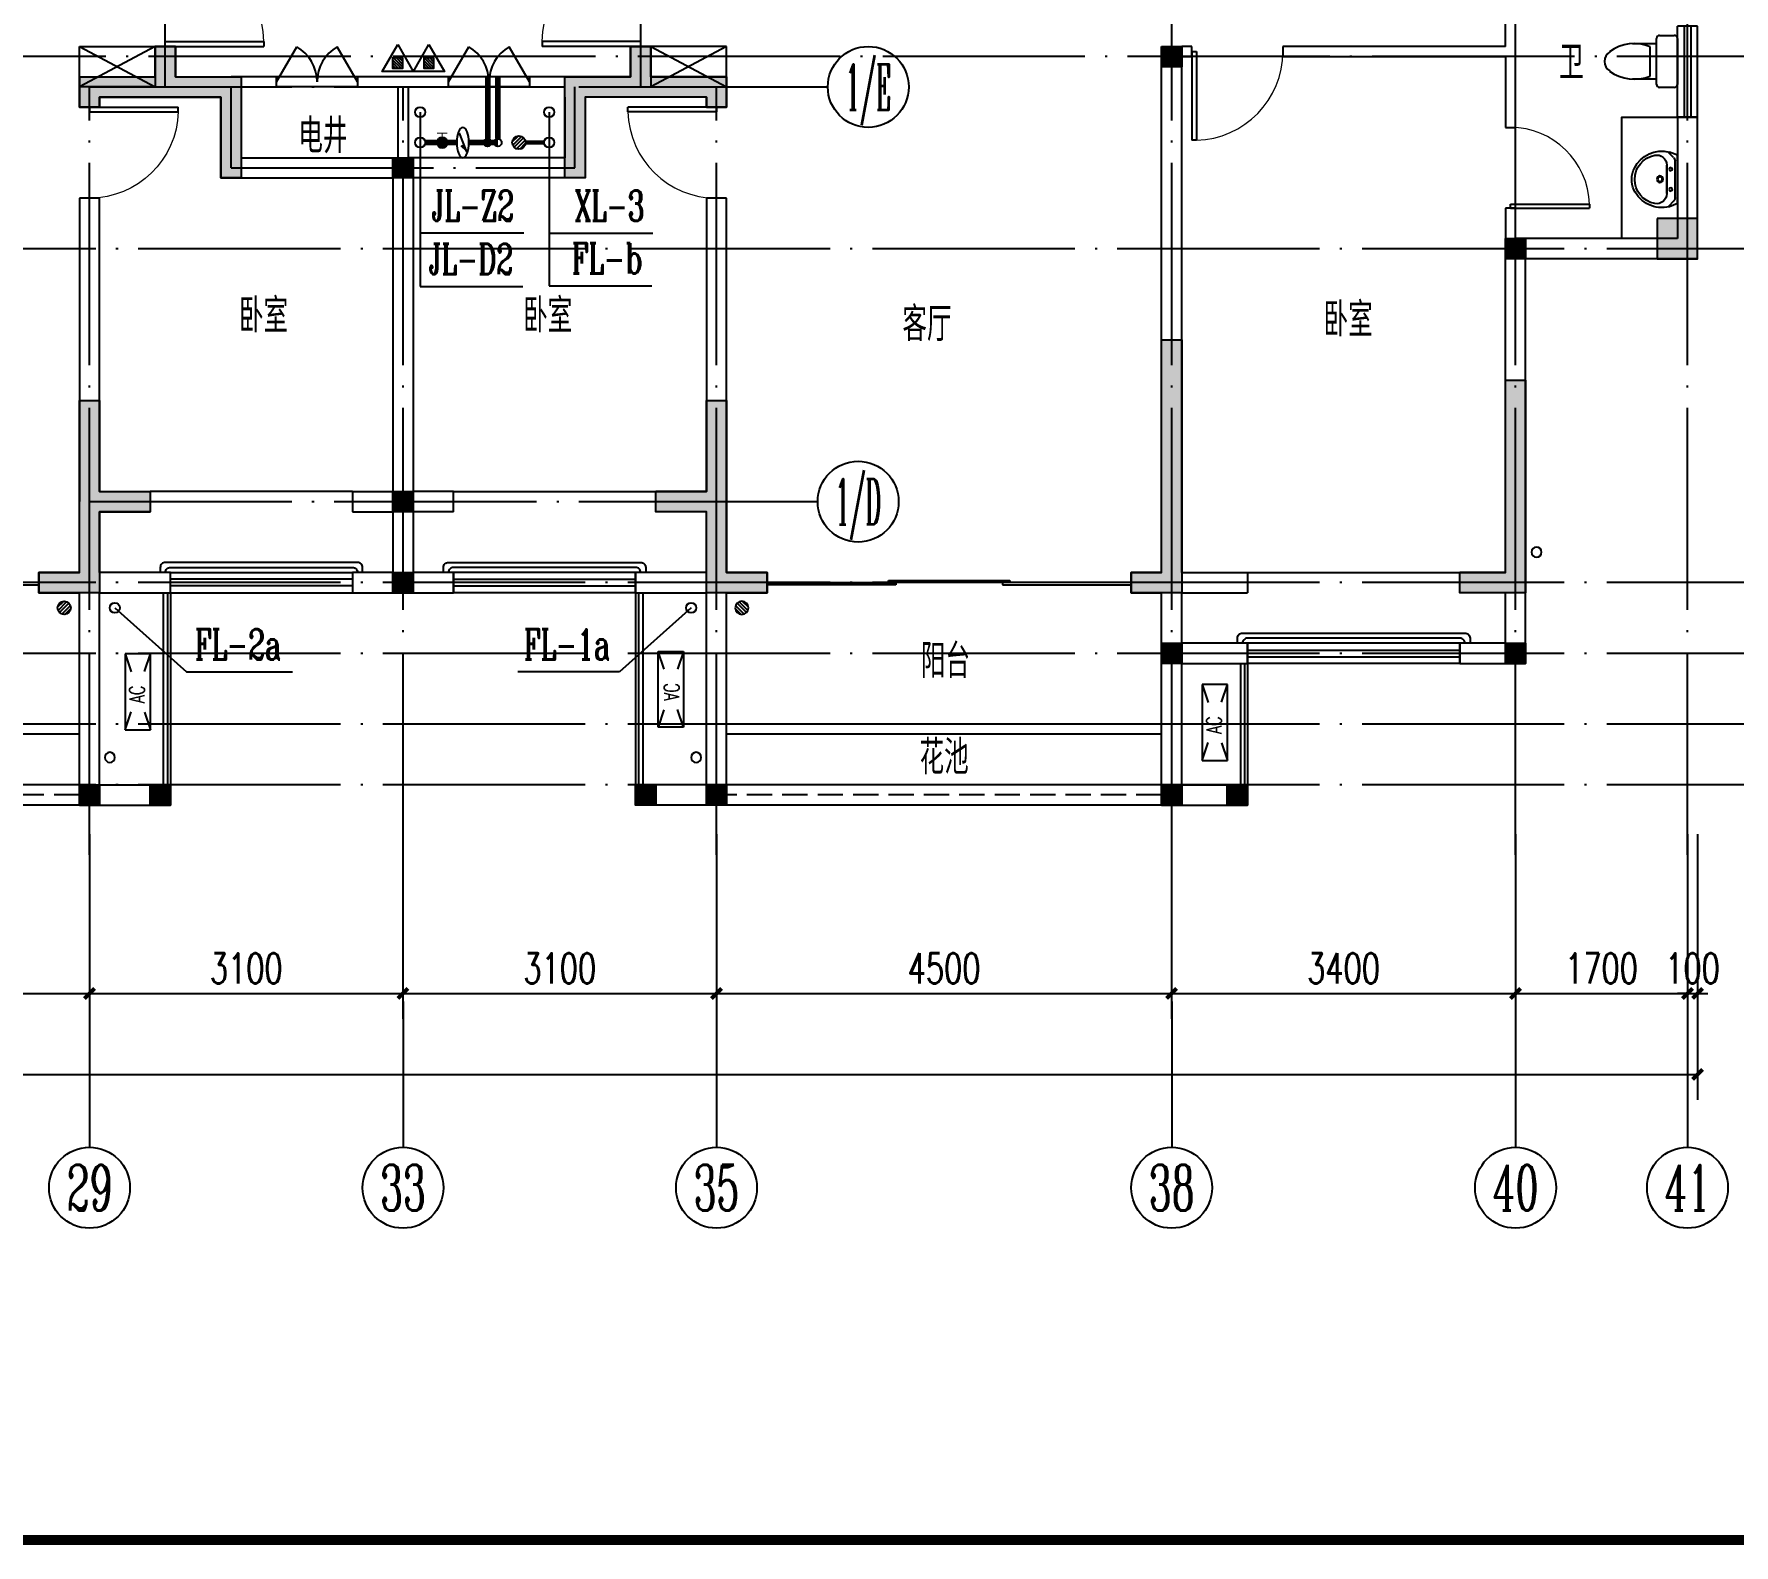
# Model space of a CAD drawing. Extents: x -287580 to -53108, y -522338 to -82629.
# Drawn here: x -214957 to -198149, y -445266 to -430328 of the extents above; entities that cross this region are included whole.
import ezdxf
from ezdxf.enums import TextEntityAlignment as Align

# ---------------------------------------------------------------- set-up
doc = ezdxf.new("R2010")
doc.units = 0
doc.header["$LTSCALE"] = 1000
doc.header["$MEASUREMENT"] = 0
for name, pattern in [('CONTINOUS', [0]), ('DASH', [0.35, 0.25, -0.1]), ('DOTE', [2.42, 2, -0.2, 0.02, -0.2])]:
    doc.linetypes.add(name, pattern=pattern)
for name, color, linetype in [('AXIS', 3, 'Continuous'), ('AXIS_TEXT', 7, 'Continuous'), ('DIM_废水', 3, 'Continuous'), ('DIM_消防', 3, 'Continuous'), ('DIM_给水', 3, 'Continuous'), ('DOTE', 99, 'Continuous'), ('EQUIP_地漏', 7, 'Continuous'), ('EQUIP_消防', 1, 'Continuous'), ('kan', 146, 'Continuous'), ('KTIAO', 124, 'Continuous'), ('PIPE-废水', 31, 'Continuous'), ('PIPE-给水', 3, 'Continuous'), ('PUB_TEXT', 7, 'Continuous'), ('PUB_TITLE', 146, 'Continuous'), ('VALVE_给水', 7, 'Continuous'), ('VPIPE-废水', 31, 'Continuous'), ('VPIPE-消防', 1, 'Continuous'), ('VPIPE-给水', 3, 'Continuous'), ('WALL', 9, 'Continuous'), ('WINDOW', 99, 'Continuous'), ('填充', 8, 'Continuous'), ('家具', 187, 'Continuous'), ('栏杆', 169, 'Continuous'), ('给排水标注', 4, 'Continuous'), ('给排水留洞', 6, 'Continuous'), ('表格', 157, 'Continuous'), ('面层', 215, 'Continuous')]:
    doc.layers.add(name, color=color, linetype=linetype)
doc.layers.add('RENDERING', color=125, linetype='Continuous', lineweight=13)
doc.styles.add('_ROMANC', font='romanc__.ttf', dxfattribs={"width": 0.700005})
doc.styles.add('_TCH_AXIS', font='COMPLEX', dxfattribs={"bigfont": 'GBCBIG'})
doc.styles.add('_TCH_DIM_T3', font='SIMPLEX', dxfattribs={"width": 0.705882, "bigfont": 'GBCBIG'})
doc.styles.add('_TWT_SERIAL', font='COMPLEX', dxfattribs={"width": 0.8, "height": 3, "bigfont": 'HZTXT'})
doc.styles.add('COMPLEX', font='COMPLEX')
doc.styles.add('DIM_FONT', font='simplex_.ttf', dxfattribs={"width": 0.7, "bigfont": 'GBCBIG'})
doc.styles.get("Standard").update_dxf_attribs({"font": 'gbenor.shx', "bigfont": 'gbcbig.shx'})
doc.dimstyles.new('_TCH_ARCH&&100', dxfattribs={"dimtxt": 297.5, "dimasz": 100, "dimexe": 250, "dimexo": 300, "dimgap": 100, "dimtad": 1, "dimdec": 0, "dimzin": 0, "dimdsep": 46, "dimtxsty": '_TCH_DIM_T3', "dimblk": 'ARCHTICK', "dimcen": 0.09, "dimclrt": 7, "dimazin": 2, "dimtfac": 1, "dimtdec": 0, "dimtix": 1, "dimtmove": 2, "dimatfit": 3, "dimfxl": 0, "dimtolj": 1, "dimtzin": 0, "dimarcsym": 0})

# ---------------------------------------------------------------- blocks, each defined once
blk = doc.blocks.new('SDFASDFS')
at = {"layer": '给排水标注', "ltscale": 0.05, "const_width": 56.3}
blk.add_lwpolyline([(-45303, -121619, -1), (-45303, -121676, -1)], format="xyb", close=True, dxfattribs=at)
at = {"layer": '给排水标注', "ltscale": 0.05, "const_width": 11.4}
for points in [[(-45201, -121592), (-45201, -121703)], [(-45246, -121647), (-45201, -121647)]]:
    blk.add_lwpolyline(points, dxfattribs=at)
at = {"layer": '给排水标注', "ltscale": 0.05}
blk.add_circle((-45303, -121647), 56.8, dxfattribs=at)
blk = doc.blocks.new('$VALVE$00000742')
blk.add_line((-93, -93), (93, 93))
blk.add_lwpolyline([(93, 93, 0, 50, 0), (-13, 22, 50, 50, 0)], format="xyseb")
blk.add_circle((0, 0), 150)
for p in [(-150, 0), (150, 0)]:
    blk.add_point(p)
blk = doc.blocks.new('$TwtSys$00000141')
for p, q in [((-94, 8), (-10, 92)), ((-94, 8), (-10, 92)), ((-87, -35), (35, 87)), ((-87, -35), (35, 87)), ((-66, -66), (66, 66)), ((-66, -66), (66, 66)), ((-32, -87), (88, 33)), ((-32, -87), (88, 33)), ((11, -92), (92, -11)), ((11, -92), (92, -11))]:
    blk.add_line(p, q)
blk.add_circle((0, 0), 94)
blk.add_circle((0, 0), 94)
blk = doc.blocks.new('aaaaaaffffffeeeee')
at = {"layer": 'DIM_废水'}
for p, q in [((-209863, -369112), (-209863, -370578)), ((-209863, -370578), (-208848, -370578)), ((-214159, -373762), (-213450, -374394)), ((-208459, -373762), (-209167, -374394)), ((-213450, -374394), (-212401, -374394)), ((-209167, -374394), (-210173, -374394))]:
    blk.add_line(p, q, dxfattribs=at)
at = {"layer": 'DIM_消防'}
for p, q in [((-209863, -368862), (-209863, -370057)), ((-209863, -370057), (-208839, -370057))]:
    blk.add_line(p, q, dxfattribs=at)
at = {"layer": 'DIM_给水'}
for p, q in [((-211139, -368862), (-211139, -370056)), ((-211139, -369112), (-211139, -370584)), ((-211139, -370056), (-210115, -370056)), ((-211139, -370584), (-210124, -370584))]:
    blk.add_line(p, q, dxfattribs=at)
at = {"layer": 'PIPE-废水', "const_width": 45}
blk.add_lwpolyline([(-209913, -369162), (-210097, -369162)], dxfattribs=at)
at = {"layer": 'PIPE-给水', "const_width": 55}
for points in [[(-210471, -369125), (-210471, -368512)], [(-210371, -369125), (-210371, -368512)], [(-211089, -369162), (-210777, -369162)], [(-210657, -369162), (-210371, -369162)]]:
    blk.add_lwpolyline(points, dxfattribs=at)
at = {"layer": 'VPIPE-废水'}
for centre in [(-209863, -369162), (-214159, -373762), (-208459, -373762)]:
    blk.add_circle(centre, 50, dxfattribs=at)
at = {"layer": 'VPIPE-消防'}
blk.add_circle((-209863, -368862), 50, dxfattribs=at)
at = {"layer": 'VPIPE-给水'}
for centre, radius in [((-211139, -368862), 50), ((-211139, -369162), 50), ((-210473, -369162), 37.5), ((-210371, -369162), 37.5)]:
    blk.add_circle(centre, radius, dxfattribs=at)
at = {"layer": 'EQUIP_地漏', "xscale": 0.7, "yscale": 0.7, "zscale": 0.7}
blk.add_blockref('$TwtSys$00000141', (-210163, -369162), dxfattribs=at)
at = {"layer": 'EQUIP_地漏', "xscale": 0.7, "zscale": 0.7}
for p, yscale, rotation in [((-214659, -373762), 0.7, 4.764361865074103e-12), ((-207959, -373762), -0.7, 180)]:
    blk.add_blockref('$TwtSys$00000141', p, dxfattribs=dict(at, yscale=yscale, rotation=rotation))
at = {"layer": 'VALVE_给水', "xscale": 0.39795, "yscale": -1, "zscale": 0.39795}
blk.add_blockref('$VALVE$00000742', (-210717, -369162), dxfattribs=at)
at = {"layer": '给排水留洞', "xscale": -0.9175891113281249, "yscale": 0.9175891113281249, "zscale": 0.9175891113281249, "rotation": 270}
blk.add_blockref('SDFASDFS', (-99299, -327593), dxfattribs=at)
at = {"layer": 'DIM_废水', "color": 7, "style": '_TWT_SERIAL', "width": 0.64}
for s, p in [('FL-b', (-209640, -370458)), ('FL-2a', (-213366, -374274)), ('FL-1a', (-210113, -374274))]:
    blk.add_text(s, height=300, dxfattribs=at).set_placement(p)
at = {"layer": 'DIM_消防', "color": 7, "style": '_TWT_SERIAL', "width": 0.64}
blk.add_text('XL-3', height=300, dxfattribs=at).set_placement((-209613, -369937))
at = {"layer": 'DIM_给水', "color": 7, "style": '_TWT_SERIAL', "width": 0.64}
for s, p in [('JL-Z2', (-211025, -369936)), ('JL-D2', (-211052, -370464))]:
    blk.add_text(s, height=300, dxfattribs=at).set_placement(p)
blk = doc.blocks.new('90304092557924')
at = {"layer": 'KTIAO', "color": 99}
for p, q in [((-375, 125), (-198, 66)), ((-375, 125), (-375, -125)), ((375, 125), (-375, 125)), ((375, 125), (198, 66)), ((375, -125), (375, 125)), ((-203, -68), (-375, -125)), ((-375, -125), (375, -125)), ((200, -67), (375, -125))]:
    blk.add_line(p, q, dxfattribs=at)
at = {"layer": 'KTIAO', "color": 99, "style": '_ROMANC', "width": 0.7}
blk.add_text('AC', height=148.6, dxfattribs=at).set_placement((-113, -66))
at = {"layer": 'KTIAO', "color": 99, "style": 'DIM_FONT', "oblique": 0, "width": 0.6, "flags": 9}
for tag in ['XSIZE', 'YSIZE']:
    blk.add_attdef(tag, (-375, -125), '', height=0.5, dxfattribs=at)
blk = doc.blocks.new('A$C6A1B0631')
at = {"layer": '家具'}
for p, q in [((0, 527), (0, 667)), ((30, 697), (470, 697)), ((500, 667), (500, 527)), ((470, 497), (30, 497)), ((80, 497), (80, 267)), ((420, 497), (420, 267)), ((390, 437), (110, 437))]:
    blk.add_line(p, q, dxfattribs=at)
for centre, radius, start, end in [((30, 667), 30, 90, 180), ((470, 667), 30, 0, 90), ((30, 527), 30, 180, 270), ((470, 527), 30, 270, 0), ((477, 284), 398, 157.4505, 216.6381), ((23, 284), 398, 323.3619, 22.5495), ((250, 108), 110, 213.4509, 326.5491)]:
    blk.add_arc(centre, radius, start, end, dxfattribs=at)
blk = doc.blocks.new('M_E6')
for p, q in [((-240, 0), (-270, -79)), ((240, 0), (-240, 0)), ((-237, 0), (239, 0)), ((240, 0), (270, -79)), ((-213, -36), (-271, -91)), ((-179, -23), (181, -23)), ((141, -105), (-141, -105)), ((-141, -105), (141, -105)), ((217, -37), (274, -95))]:
    blk.add_line(p, q)
for centre, radius in [((-99, -65), 16.3), ((2, -172), 31.6), ((2, -172), 23), ((101, -65), 16.3)]:
    blk.add_circle(centre, radius)
for centre, radius, start, end in [((28, -152), 307, 166.1751, 244.7296), ((-141, -205), 100, 90, 190.5602), ((-179, -73), 50, 90, 133.181), ((-28, -152), 307, 297.0639, 13.8249), ((141, -205), 100, 349.4398, 90), ((181, -73), 50, 44.5607, 90), ((0, -179), 243, 190.5602, 349.4398), ((0, -201), 250, 245.8071, 296.4628), ((28, -152), 307, 266.589, 266.5936)]:
    blk.add_arc(centre, radius, start, end)
at = {"width": 0.8, "flags": 9}
for tag in ['XSIZE', 'YSIZE']:
    blk.add_attdef(tag, (0, 0), '', height=0.5, dxfattribs=at)
blk = doc.blocks.new('TRHH')
at = {"color": 6}
for centre in [(-252617, -471151), (-244307, -473179), (-238511, -473179)]:
    blk.add_circle(centre, 50, dxfattribs=at)
blk = doc.blocks.new('A$C72E5532A')
at = {"layer": '填充'}
for points in [[(20300, 7500), (20500, 7500), (20500, 7300), (20300, 7300)], [(12700, 6400), (12900, 6400), (12900, 6200), (12700, 6200)], [(23700, 5600), (23900, 5600), (23900, 5400), (23700, 5400)], [(12700, 3100), (12900, 3100), (12900, 2900), (12700, 2900)], [(12700, 2300), (12900, 2300), (12900, 2100), (12700, 2100)], [(20300, 1600), (20500, 1600), (20500, 1400), (20300, 1400)], [(23700, 1600), (23900, 1600), (23900, 1400), (23700, 1400)], [(9600, 200), (9800, 200), (9800, 0), (9600, 0)], [(10300, 200), (10500, 200), (10500, 0), (10300, 0)], [(15100, 200), (15300, 200), (15300, 0), (15100, 0)], [(15800, 200), (16000, 200), (16000, 0), (15800, 0)], [(20300, 200), (20500, 200), (20500, 0), (20300, 0)], [(20950, 200), (21150, 200), (21150, 0), (20950, 0)]]:
    blk.add_hatch(color=256, dxfattribs=at).paths.add_polyline_path(points)
at = {"color": 6}
for points in [[(20300, 7500), (20500, 7500), (20500, 7300), (20300, 7300)], [(12700, 6400), (12900, 6400), (12900, 6200), (12700, 6200)], [(23700, 5600), (23900, 5600), (23900, 5400), (23700, 5400)], [(12700, 3100), (12900, 3100), (12900, 2900), (12700, 2900)], [(12700, 2300), (12900, 2300), (12900, 2100), (12700, 2100)], [(20300, 1600), (20500, 1600), (20500, 1400), (20300, 1400)], [(23700, 1600), (23900, 1600), (23900, 1400), (23700, 1400)], [(9600, 200), (9800, 200), (9800, 0), (9600, 0)], [(10300, 200), (10500, 200), (10500, 0), (10300, 0)], [(15100, 200), (15300, 200), (15300, 0), (15100, 0)], [(15800, 200), (16000, 200), (16000, 0), (15800, 0)], [(20300, 200), (20500, 200), (20500, 0), (20300, 0)], [(20950, 200), (21150, 200), (21150, 0), (20950, 0)]]:
    blk.add_lwpolyline(points, close=True, dxfattribs=at)
blk = doc.blocks.new('A$C17F555B1')
at = {"layer": '填充'}
h = blk.add_hatch(color=256, dxfattribs=at)
h.dxf.hatch_style = 1
h.paths.add_polyline_path([(55300, 3700), (55300, 3300), (55700, 3300), (55700, 3700)])
h.paths.add_polyline_path([(30100, 3700), (30100, 3300), (30500, 3300), (30500, 3700)])
h.paths.add_polyline_path([(25600, 3300), (25600, 3700), (25200, 3700), (25200, 3300)])
h.paths.add_polyline_path([(400, 3300), (400, 3700), (0, 3700), (0, 3300)])
h.paths.add_polyline_path([(45350, 10300), (45350, 8200), (45150, 8200), (45150, 10500), (45700, 10500), (45700, 10300)])
h.paths.add_polyline_path([(10550, 10500), (10550, 8200), (10350, 8200), (10350, 10300), (10000, 10300), (10000, 10500)])
h.paths.add_polyline_path([(5600, 0), (5100, 0), (5100, 2500), (5300, 2500), (5300, 200), (5600, 200)])
h.paths.add_polyline_path([(20500, 0), (20000, 0), (20000, 200), (20300, 200), (20300, 2500), (20500, 2500)])
h.paths.add_polyline_path([(35700, 0), (35200, 0), (35200, 2500), (35400, 2500), (35400, 200), (35700, 200)])
h.paths.add_polyline_path([(50600, 0), (50100, 0), (50100, 200), (50400, 200), (50400, 2500), (50600, 2500)])
h.paths.add_polyline_path([(54000, 0), (53350, 0), (53350, 200), (53800, 200), (53800, 2100), (54000, 2100)])
h.paths.add_polyline_path([(32450, 0), (31800, 0), (31800, 2100), (32000, 2100), (32000, 200), (32450, 200)])
h.paths.add_polyline_path([(23900, 0), (23250, 0), (23250, 200), (23700, 200), (23700, 2100), (23900, 2100)])
h.paths.add_polyline_path([(2350, 0), (1700, 0), (1700, 2100), (1900, 2100), (1900, 200), (2350, 200)])
h.paths.add_polyline_path([(50600, 9800), (50600, 6700), (51150, 6700), (51150, 6500), (50400, 6500), (50400, 9800), (50400, 10300), (50100, 10300), (50100, 10500), (50600, 10500), (50600, 10000), (50950, 10000), (50950, 9800)])
h.paths.add_polyline_path([(35400, 10300), (35400, 9800), (35400, 6500), (34650, 6500), (34650, 6700), (35200, 6700), (35200, 9800), (34850, 9800), (34850, 10000), (35200, 10000), (35200, 10500), (35700, 10500), (35700, 10300)])
h.paths.add_polyline_path([(20500, 10500), (20500, 10000), (20850, 10000), (20850, 9800), (20500, 9800), (20500, 6700), (21050, 6700), (21050, 6500), (20300, 6500), (20300, 9800), (20300, 10300), (20000, 10300), (20000, 10500)])
h.paths.add_polyline_path([(5300, 9800), (5300, 6500), (4550, 6500), (4550, 6700), (5100, 6700), (5100, 9800), (4750, 9800), (4750, 10000), (5100, 10000), (5100, 10500), (5600, 10500), (5600, 10300), (5300, 10300)])
h.paths.add_polyline_path([(15050, 10300), (13250, 10300), (13250, 8900), (13050, 8900), (13050, 10500), (15250, 10500), (15250, 9900), (15050, 9900)])
h.paths.add_polyline_path([(40650, 10300), (40650, 9900), (40450, 9900), (40450, 10500), (42650, 10500), (42650, 8900), (42450, 8900), (42450, 10300)])
h.paths.add_polyline_path([(39900, 1900), (39900, 1000), (40400, 1000), (40400, 800), (39900, 800), (39900, 0), (39300, 0), (39300, 200), (39700, 200), (39700, 1000), (39700, 1900)])
h.paths.add_polyline_path([(46100, 1900), (46100, 1000), (46100, 200), (46500, 200), (46500, 0), (45900, 0), (45900, 800), (45400, 800), (45400, 1000), (45900, 1000), (45900, 1900)])
h.paths.add_polyline_path([(40650, 5400), (40650, 5100), (41300, 5100), (41300, 4100), (41100, 4100), (41100, 4900), (40450, 4900), (39900, 4900), (39900, 4800), (39700, 4800), (39700, 5100), (40450, 5100), (40450, 5400)])
h.paths.add_polyline_path([(45350, 5400), (45350, 5100), (46100, 5100), (46100, 4800), (45900, 4800), (45900, 4900), (45350, 4900), (44700, 4900), (44700, 4100), (44500, 4100), (44500, 5100), (45150, 5100), (45150, 5400)])
h.paths.add_polyline_path([(30750, 9800), (30300, 9800), (30300, 6700), (30700, 6700), (30700, 6500), (30100, 6500), (30100, 10000), (30750, 10000)])
h.paths.add_polyline_path([(55700, 10000), (55700, 6500), (55100, 6500), (55100, 6700), (55500, 6700), (55500, 9800), (55050, 9800), (55050, 10000)])
h.paths.add_polyline_path([(16000, 1900), (16000, 1000), (16000, 200), (16400, 200), (16400, 0), (15800, 0), (15800, 800), (15300, 800), (15300, 1000), (15800, 1000), (15800, 1900)])
h.paths.add_polyline_path([(9800, 1900), (9800, 1000), (10300, 1000), (10300, 800), (9800, 800), (9800, 0), (9200, 0), (9200, 200), (9600, 200), (9600, 1000), (9600, 1900)])
h.paths.add_polyline_path([(15250, 5400), (15250, 5100), (16000, 5100), (16000, 4800), (15800, 4800), (15800, 4900), (15250, 4900), (14600, 4900), (14600, 4100), (14400, 4100), (14400, 5100), (15050, 5100), (15050, 5400)])
h.paths.add_polyline_path([(10550, 5400), (10550, 5100), (11200, 5100), (11200, 4100), (11000, 4100), (11000, 4900), (10350, 4900), (9800, 4900), (9800, 4800), (9600, 4800), (9600, 5100), (10350, 5100), (10350, 5400)])
h.paths.add_polyline_path([(25400, 9800), (24950, 9800), (24950, 10000), (25600, 10000), (25600, 6500), (25000, 6500), (25000, 6700), (25400, 6700)])
h.paths.add_polyline_path([(200, 9800), (200, 6700), (600, 6700), (600, 6500), (0, 6500), (0, 10000), (650, 10000), (650, 9800)])
at = {"color": 3}
for points in [[(40650, 5400), (40650, 5100), (41300, 5100), (41300, 4100), (41100, 4100), (41100, 4900), (40450, 4900), (39900, 4900), (39900, 4800), (39700, 4800), (39700, 5100), (40450, 5100), (40450, 5400)], [(45350, 5400), (45350, 5100), (46100, 5100), (46100, 4800), (45900, 4800), (45900, 4900), (45350, 4900), (44700, 4900), (44700, 4100), (44500, 4100), (44500, 5100), (45150, 5100), (45150, 5400)], [(55300, 3700), (55300, 3300), (55700, 3300), (55700, 3700)], [(50600, 0), (50100, 0), (50100, 200), (50400, 200), (50400, 2500), (50600, 2500)], [(54000, 0), (53350, 0), (53350, 200), (53800, 200), (53800, 2100), (54000, 2100)], [(39900, 1900), (39900, 1000), (40400, 1000), (40400, 800), (39900, 800), (39900, 0), (39300, 0), (39300, 200), (39700, 200), (39700, 1000), (39700, 1900)], [(46100, 1900), (46100, 1000), (46100, 200), (46500, 200), (46500, 0), (45900, 0), (45900, 800), (45400, 800), (45400, 1000), (45900, 1000), (45900, 1900)]]:
    blk.add_lwpolyline(points, close=True, dxfattribs=at)
blk = doc.blocks.new('_ArchTick')
at = {"color": 0, "linetype": 'ByBlock', "const_width": 0.4}
blk.add_lwpolyline([(-0.5, -0.5), (0.5, 0.5)], dxfattribs=at)
blk = doc.blocks.new('*D339')
at = {"layer": 'AXIS', "color": 0, "lineweight": -2}
for p, q in [((-218909, -438237), (-218909, -440063)), ((-214409, -438237), (-214409, -440063)), ((-218909, -439813), (-214409, -439813))]:
    blk.add_line(p, q, dxfattribs=at)
at = {"layer": 'Defpoints', "color": 0}
for p in [(-218909, -437937), (-214409, -437937), (-214409, -439813)]:
    blk.add_point(p, dxfattribs=at)
at = {"layer": 'AXIS', "color": 0, "lineweight": -2, "xscale": 100, "yscale": 100, "zscale": 100, "rotation": 180}
blk.add_blockref('_ArchTick', (-218909, -439813), dxfattribs=at)
at = {"layer": 'AXIS', "color": 0, "lineweight": -2, "xscale": 100, "yscale": 100, "zscale": 100}
blk.add_blockref('_ArchTick', (-214409, -439813), dxfattribs=at)
at = {"layer": 'AXIS', "color": 7, "insert": (-216659, -439565), "char_height": 297.5, "attachment_point": 5, "style": '_TCH_DIM_T3'}
blk.add_mtext('\\A1;4500', dxfattribs=at)
blk = doc.blocks.new('*D340')
at = {"layer": 'AXIS', "color": 0, "lineweight": -2}
for p, q in [((-214409, -438237), (-214409, -440063)), ((-211309, -438237), (-211309, -440063)), ((-214409, -439813), (-211309, -439813))]:
    blk.add_line(p, q, dxfattribs=at)
at = {"layer": 'Defpoints', "color": 0}
for p in [(-214409, -437937), (-211309, -437937), (-211309, -439813)]:
    blk.add_point(p, dxfattribs=at)
at = {"layer": 'AXIS', "color": 0, "lineweight": -2, "xscale": 100, "yscale": 100, "zscale": 100, "rotation": 180}
blk.add_blockref('_ArchTick', (-214409, -439813), dxfattribs=at)
at = {"layer": 'AXIS', "color": 0, "lineweight": -2, "xscale": 100, "yscale": 100, "zscale": 100}
blk.add_blockref('_ArchTick', (-211309, -439813), dxfattribs=at)
at = {"layer": 'AXIS', "color": 7, "insert": (-212859, -439565), "char_height": 297.5, "attachment_point": 5, "style": '_TCH_DIM_T3'}
blk.add_mtext('\\A1;3100', dxfattribs=at)
blk = doc.blocks.new('*D341')
at = {"layer": 'AXIS', "color": 0, "lineweight": -2}
for p, q in [((-211309, -438237), (-211309, -440063)), ((-208209, -438237), (-208209, -440063)), ((-211309, -439813), (-208209, -439813))]:
    blk.add_line(p, q, dxfattribs=at)
at = {"layer": 'Defpoints', "color": 0}
for p in [(-211309, -437937), (-208209, -437937), (-208209, -439813)]:
    blk.add_point(p, dxfattribs=at)
at = {"layer": 'AXIS', "color": 0, "lineweight": -2, "xscale": 100, "yscale": 100, "zscale": 100, "rotation": 180}
blk.add_blockref('_ArchTick', (-211309, -439813), dxfattribs=at)
at = {"layer": 'AXIS', "color": 0, "lineweight": -2, "xscale": 100, "yscale": 100, "zscale": 100}
blk.add_blockref('_ArchTick', (-208209, -439813), dxfattribs=at)
at = {"layer": 'AXIS', "color": 7, "insert": (-209759, -439565), "char_height": 297.5, "attachment_point": 5, "style": '_TCH_DIM_T3'}
blk.add_mtext('\\A1;3100', dxfattribs=at)
blk = doc.blocks.new('*D342')
at = {"layer": 'AXIS', "color": 0, "lineweight": -2}
for p, q in [((-208209, -438237), (-208209, -440063)), ((-203709, -438237), (-203709, -440063)), ((-208209, -439813), (-203709, -439813))]:
    blk.add_line(p, q, dxfattribs=at)
at = {"layer": 'Defpoints', "color": 0}
for p in [(-208209, -437937), (-203709, -437937), (-203709, -439813)]:
    blk.add_point(p, dxfattribs=at)
at = {"layer": 'AXIS', "color": 0, "lineweight": -2, "xscale": 100, "yscale": 100, "zscale": 100, "rotation": 180}
blk.add_blockref('_ArchTick', (-208209, -439813), dxfattribs=at)
at = {"layer": 'AXIS', "color": 0, "lineweight": -2, "xscale": 100, "yscale": 100, "zscale": 100}
blk.add_blockref('_ArchTick', (-203709, -439813), dxfattribs=at)
at = {"layer": 'AXIS', "color": 7, "insert": (-205959, -439565), "char_height": 297.5, "attachment_point": 5, "style": '_TCH_DIM_T3'}
blk.add_mtext('\\A1;4500', dxfattribs=at)
blk = doc.blocks.new('*D343')
at = {"layer": 'AXIS', "color": 0, "lineweight": -2}
for p, q in [((-203709, -438237), (-203709, -440063)), ((-200309, -438237), (-200309, -440063)), ((-203709, -439813), (-200309, -439813))]:
    blk.add_line(p, q, dxfattribs=at)
at = {"layer": 'Defpoints', "color": 0}
for p in [(-203709, -437937), (-200309, -437937), (-200309, -439813)]:
    blk.add_point(p, dxfattribs=at)
at = {"layer": 'AXIS', "color": 0, "lineweight": -2, "xscale": 100, "yscale": 100, "zscale": 100, "rotation": 180}
blk.add_blockref('_ArchTick', (-203709, -439813), dxfattribs=at)
at = {"layer": 'AXIS', "color": 0, "lineweight": -2, "xscale": 100, "yscale": 100, "zscale": 100}
blk.add_blockref('_ArchTick', (-200309, -439813), dxfattribs=at)
at = {"layer": 'AXIS', "color": 7, "insert": (-202009, -439565), "char_height": 297.5, "attachment_point": 5, "style": '_TCH_DIM_T3'}
blk.add_mtext('\\A1;3400', dxfattribs=at)
blk = doc.blocks.new('*D344')
at = {"layer": 'AXIS', "color": 0, "lineweight": -2}
for p, q in [((-200309, -438237), (-200309, -440063)), ((-198609, -438237), (-198609, -440063)), ((-200309, -439813), (-198609, -439813))]:
    blk.add_line(p, q, dxfattribs=at)
at = {"layer": 'Defpoints', "color": 0}
for p in [(-200309, -437937), (-198609, -437937), (-198609, -439813)]:
    blk.add_point(p, dxfattribs=at)
at = {"layer": 'AXIS', "color": 0, "lineweight": -2, "xscale": 100, "yscale": 100, "zscale": 100, "rotation": 180}
blk.add_blockref('_ArchTick', (-200309, -439813), dxfattribs=at)
at = {"layer": 'AXIS', "color": 0, "lineweight": -2, "xscale": 100, "yscale": 100, "zscale": 100}
blk.add_blockref('_ArchTick', (-198609, -439813), dxfattribs=at)
at = {"layer": 'AXIS', "color": 7, "insert": (-199459, -439565), "char_height": 297.5, "attachment_point": 5, "style": '_TCH_DIM_T3'}
blk.add_mtext('\\A1;1700', dxfattribs=at)
blk = doc.blocks.new('*D345')
at = {"layer": 'AXIS', "color": 0, "lineweight": -2}
for p, q in [((-198609, -438237), (-198609, -440063)), ((-198509, -438237), (-198509, -440063)), ((-198609, -439813), (-198709, -439813)), ((-198609, -439813), (-198509, -439813)), ((-198509, -439813), (-198409, -439813))]:
    blk.add_line(p, q, dxfattribs=at)
at = {"layer": 'Defpoints', "color": 0}
for p in [(-198609, -437937), (-198509, -437937), (-198509, -439813)]:
    blk.add_point(p, dxfattribs=at)
at = {"layer": 'AXIS', "color": 0, "lineweight": -2, "xscale": 100, "yscale": 100, "zscale": 100}
blk.add_blockref('_ArchTick', (-198609, -439813), dxfattribs=at)
at = {"layer": 'AXIS', "color": 0, "lineweight": -2, "xscale": 100, "yscale": 100, "zscale": 100, "rotation": 180}
blk.add_blockref('_ArchTick', (-198509, -439813), dxfattribs=at)
at = {"layer": 'AXIS', "color": 7, "insert": (-198559, -439565), "char_height": 297.5, "attachment_point": 5, "style": '_TCH_DIM_T3'}
blk.add_mtext('\\A1;100', dxfattribs=at)
blk = doc.blocks.new('*D346')
at = {"layer": 'AXIS', "color": 0, "lineweight": -2}
for p, q in [((-254209, -438237), (-254209, -440863)), ((-198509, -438237), (-198509, -440863)), ((-254209, -440613), (-198509, -440613))]:
    blk.add_line(p, q, dxfattribs=at)
at = {"layer": 'Defpoints', "color": 0}
for p in [(-254209, -437937), (-198509, -437937), (-198509, -440613)]:
    blk.add_point(p, dxfattribs=at)
at = {"layer": 'AXIS', "color": 0, "lineweight": -2, "xscale": 100, "yscale": 100, "zscale": 100, "rotation": 180}
blk.add_blockref('_ArchTick', (-254209, -440613), dxfattribs=at)
at = {"layer": 'AXIS', "color": 0, "lineweight": -2, "xscale": 100, "yscale": 100, "zscale": 100}
blk.add_blockref('_ArchTick', (-198509, -440613), dxfattribs=at)
at = {"layer": 'AXIS', "color": 7, "insert": (-226359, -440365), "char_height": 297.5, "attachment_point": 5, "style": '_TCH_DIM_T3'}
blk.add_mtext('\\A1;55700', dxfattribs=at)
blk = doc.blocks.new('$ATTACHMENT$00000214')
h = blk.add_hatch()
h.set_pattern_fill('ANSI31', color=256, scale=200, style=0)
h.set_pattern_definition([(45, (-38543.802, -6842.639), (-17.67767, 17.67767), [])])
h.paths.add_polyline_path([(-65, 2), (65, 2), (65, -128), (-65, -128)])
for points in [[(0, 172), (-198, -172), (198, -172)], [(-65, 2), (65, 2), (65, -128), (-65, -128)]]:
    blk.add_lwpolyline(points, close=True)
blk = doc.blocks.new('$DorLib2D$00000132')
at = {"color": 0, "linetype": 'Continuous'}
for p, q in [((-0.5, 0.1042), (-0.5, 0)), ((-0.1467, 0.1042), (-0.5, 0.1042)), ((-0.1467, 0), (-0.1467, 0.1042)), ((0.1467, 0.1042), (0.5, 0.1042)), ((0.1467, 0), (0.1467, 0.1042)), ((0.5, 0.1042), (0.5, 0)), ((-0.5, 0), (-0.1467, 0)), ((-0.1667, 0), (0.1667, 0)), ((-0.1667, -0.1042), (-0.1667, 0)), ((0.5, 0), (0.1467, 0)), ((0.1667, 0), (0.1667, -0.1042)), ((0.1667, -0.1042), (-0.1667, -0.1042))]:
    blk.add_line(p, q, dxfattribs=at)
blk = doc.blocks.new('$DorLib2D$00000001')
for p, q in [((0.45, 0.975), (0.5, 0.975)), ((0.45, 0), (0.45, 0.975)), ((0.5, 0), (0.5, 0.975)), ((0.5, 0), (0.45, 0))]:
    blk.add_line(p, q)
at = {"lineweight": 13}
blk.add_arc((0.475, 0), 0.975, 91.4693, 180, dxfattribs=at)
blk = doc.blocks.new('$WINLIB2D$00000001')
at = {"color": 0}
for points in [[(-0.5, 0.5), (-0.5, -0.5)], [(-0.5, 0.5), (0.5, 0.5)], [(0.5, -0.5), (0.5, 0.5)], [(0.5, 0.1667), (-0.5, 0.1667)], [(0.5, -0.1667), (-0.5, -0.1667)], [(-0.5, -0.5), (0.5, -0.5)]]:
    blk.add_lwpolyline(points, dxfattribs=at)
blk = doc.blocks.new('$DorLib2D$00000231')
at = {"color": 0}
for p, q in [((-0.5, 0), (-0.25, 0.433)), ((0.5, 0), (0.25, 0.433))]:
    blk.add_line(p, q, dxfattribs=at)
for centre, start, end in [((-0.5, 0), 0, 60), ((0.5, 0), 120, 180)]:
    blk.add_arc(centre, 0.5, start, end, dxfattribs=at)
blk = doc.blocks.new('_AXISO')
blk.add_circle((0, 0), 0.5)
at = {"layer": 'AXIS_TEXT', "style": 'COMPLEX', "width": 1.041667}
blk.add_attdef('A', text='', height=0.56, dxfattribs=at).set_placement((-0.25, -0.28), (0.25, -0.28), align=Align.FIT)

msp = doc.modelspace()

# ---------------------------------------------------------------- linework, layer by layer
at = {"layer": 'AXIS'}
for p, q in [((-208108.8, -430850.9), (-207108.8, -430850.9)), ((-208208.8, -434950.9), (-207208.8, -434950.9)), ((-214408.8, -439891.3), (-214408.8, -441333.5)), ((-211308.8, -439891.3), (-211308.8, -441333.5)), ((-208208.8, -439891.3), (-208208.8, -441333.5)), ((-203708.8, -439891.3), (-203708.8, -441333.5)), ((-200308.8, -439891.3), (-200308.8, -441333.5)), ((-198608.8, -439891.3), (-198608.8, -441333.5))]:
    msp.add_line(p, q, dxfattribs=at)
at = {"layer": 'DOTE', "linetype": 'DOTE'}
for p, q in [((-213658.8, -430850.9), (-213658.8, -422172.4)), ((-208958.8, -430850.9), (-208958.8, -422172.4)), ((-203708.8, -438442), (-203708.8, -422172.4)), ((-198608.8, -438442), (-198608.8, -422172.4)), ((-200308.8, -438442), (-200308.8, -429250.9)), ((-197306.1, -430550.9), (-233808.8, -430550.9)), ((-214408.8, -430850.9), (-208108.8, -430850.9)), ((-214408.8, -438442), (-214408.8, -430850.9)), ((-213008.8, -431650.9), (-213008.8, -430850.9)), ((-211308.8, -438442), (-211308.8, -430850.9)), ((-209608.8, -431650.9), (-209608.8, -430850.9)), ((-208208.8, -438442), (-208208.8, -430850.9)), ((-213008.8, -431650.9), (-209608.8, -431650.9)), ((-197406.7, -432450.9), (-230408.8, -432450.9)), ((-214408.8, -434950.9), (-208208.8, -434950.9)), ((-197406.7, -435750.9), (-255580, -435750.9)), ((-197406.7, -436450.9), (-255580, -436450.9)), ((-197406.7, -437150.9, 0), (-255580, -437150.9, 0)), ((-197406.7, -437750.9, 0), (-255580, -437750.9, 0))]:
    msp.add_line(p, q, dxfattribs=at)
at = {"layer": 'kan'}
for p, q in [((-213608.8, -435850.9), (-213608.8, -437750.9)), ((-209008.8, -435850.9), (-209008.8, -437750.9)), ((-202958.8, -436550.9), (-202958.8, -437750.9))]:
    msp.add_line(p, q, dxfattribs=at)
at = {"layer": 'kan', "color": 124, "elevation": 0}
for points in [[(-214508.8, -437150.9), (-218808.8, -437150.9), (-218808.8, -437150.9)], [(-203808.8, -437150.9), (-208108.8, -437150.9), (-208108.8, -437150.9)], [(-214508.8, -437250.9), (-218808.8, -437250.9)], [(-203808.8, -437250.9), (-208108.8, -437250.9)]]:
    msp.add_lwpolyline(points, dxfattribs=at)
at = {"layer": 'kan'}
for points in [[(-214508.8, -437750.9), (-218808.8, -437750.9)], [(-203808.8, -437750.9), (-208108.8, -437750.9)], [(-214508.8, -437950.9), (-218808.8, -437950.9)], [(-203808.8, -437950.9), (-208108.8, -437950.9)]]:
    msp.add_lwpolyline(points, dxfattribs=at)
at = {"layer": 'kan', "linetype": 'DASH'}
for points in [[(-214508.8, -437850.9), (-218808.8, -437850.9)], [(-203808.8, -437850.9), (-208108.8, -437850.9)]]:
    msp.add_lwpolyline(points, dxfattribs=at)
at = {"layer": 'PUB_TITLE', "const_width": 100}
msp.add_lwpolyline([(-262742.7, -445215.5), (-182142.7, -445215.5), (-182142.7, -387815.5), (-262742.7, -387815.5)], close=True, dxfattribs=at)
at = {"layer": 'WALL'}
for p, q in [((-200408.8, -430450.9), (-200408.8, -429350.9)), ((-200308.8, -430550.9), (-200308.8, -429350.9)), ((-213558.8, -430450.9), (-213758.8, -430450.9)), ((-213758.8, -430450.9), (-213758.8, -430750.9)), ((-213558.8, -430750.9), (-213558.8, -430450.9)), ((-208858.8, -430450.9), (-209058.8, -430450.9)), ((-209058.8, -430450.9), (-209058.8, -430750.9)), ((-208858.8, -430750.9), (-208858.8, -430450.9)), ((-203808.8, -430550.9), (-203808.8, -430450.9)), ((-203808.8, -430450.9), (-203608.8, -430450.9)), ((-203608.8, -430450.9), (-203608.8, -430450.9)), ((-203508.8, -430450.9), (-203608.8, -430450.9)), ((-203508.8, -430550.9), (-203508.8, -430450.9)), ((-200408.8, -430450.9), (-202608.8, -430450.9)), ((-202608.8, -430450.9), (-202608.8, -430550.9)), ((-203808.8, -435650.9), (-203808.8, -430550.9)), ((-203608.8, -435650.9), (-203608.8, -430550.9)), ((-203608.8, -430550.9), (-203508.8, -430550.9)), ((-202608.8, -430550.9), (-200408.8, -430550.9)), ((-200408.8, -430550.9), (-200408.8, -431250.9)), ((-200308.8, -431250.9), (-200308.8, -430550.9)), ((-214508.8, -430750.9), (-214508.8, -431050.9)), ((-214508.8, -430750.9), (-213758.8, -430750.9)), ((-213558.8, -430750.9), (-213008.8, -430750.9)), ((-212558.8, -430750.9), (-213008.8, -430750.9)), ((-212558.8, -430850.9), (-212558.8, -430750.9)), ((-211308.8, -430750.9), (-211758.8, -430750.9)), ((-211758.8, -430750.9), (-211758.8, -430850.9)), ((-210858.8, -430750.9), (-211308.8, -430750.9)), ((-210858.8, -430850.9), (-210858.8, -430750.9)), ((-209708.8, -430750.9), (-210058.8, -430750.9)), ((-210058.8, -430750.9), (-210058.8, -430850.9)), ((-209608.8, -430750.9), (-209708.8, -430750.9)), ((-209058.8, -430750.9), (-209608.8, -430750.9)), ((-208108.8, -430750.9), (-208858.8, -430750.9)), ((-208108.8, -431050.9), (-208108.8, -430750.9)), ((-214308.8, -431050.9), (-214308.8, -430950.9)), ((-214308.8, -430950.9), (-213658.8, -430950.9)), ((-213658.8, -430950.9), (-213108.8, -430950.9)), ((-213108.8, -430950.9), (-213108.8, -431750.9)), ((-212908.8, -430850.9), (-212908.8, -431550.9)), ((-212908.8, -430850.9), (-212558.8, -430850.9)), ((-211758.8, -430850.9), (-211358.8, -430850.9)), ((-211358.8, -430850.9), (-211358.8, -431550.9)), ((-211258.8, -430850.9), (-211258.8, -431550.9)), ((-211258.8, -430850.9), (-210858.8, -430850.9)), ((-210058.8, -430850.9), (-209708.8, -430850.9)), ((-209708.8, -430950.9), (-209708.8, -430850.9)), ((-209708.8, -430950.9), (-209708.8, -431550.9)), ((-209708.8, -430950.9), (-209708.8, -430950.9)), ((-209508.8, -430950.9), (-209508.8, -431750.9)), ((-208958.8, -430950.9), (-209508.8, -430950.9)), ((-208308.8, -430950.9), (-208958.8, -430950.9)), ((-208308.8, -430950.9), (-208308.8, -431050.9)), ((-214508.8, -431050.9), (-214308.8, -431050.9)), ((-208308.8, -431050.9), (-208108.8, -431050.9)), ((-200408.8, -431250.9), (-200308.8, -431250.9)), ((-198508.8, -431150.9), (-198708.8, -431150.9)), ((-198708.8, -431150.9), (-198708.8, -432350.9)), ((-198508.8, -432550.9), (-198508.8, -431150.9)), ((-212908.8, -431550.9), (-211358.8, -431550.9)), ((-209708.8, -431550.9), (-211258.8, -431550.9)), ((-213108.8, -431750.9), (-211408.8, -431750.9)), ((-211408.8, -431750.9), (-211408.8, -434850.9)), ((-209508.8, -431750.9), (-211208.8, -431750.9)), ((-211208.8, -431750.9), (-211208.8, -434850.9)), ((-214308.8, -431950.9), (-214508.8, -431950.9)), ((-214508.8, -431950.9), (-214508.8, -434950.9)), ((-214308.8, -434850.9), (-214308.8, -431950.9)), ((-208108.8, -431950.9), (-208308.8, -431950.9)), ((-208308.8, -431950.9), (-208308.8, -434850.9)), ((-208108.8, -434950.9), (-208108.8, -431950.9)), ((-200308.8, -432050.9), (-200408.8, -432050.9)), ((-200408.8, -432050.9), (-200408.8, -432450.9)), ((-200308.8, -432350.9), (-200308.8, -432050.9)), ((-200408.8, -435650.9), (-200408.8, -432450.9)), ((-198708.8, -432350.9), (-200308.8, -432350.9)), ((-198508.8, -432550.9), (-200208.8, -432550.9)), ((-200208.8, -435750.9), (-200208.8, -432550.9)), ((-214508.8, -435650.9), (-214508.8, -434950.9)), ((-214308.8, -434850.9), (-213808.8, -434850.9)), ((-213808.8, -434850.9), (-213808.8, -435050.9)), ((-211808.8, -434850.9), (-211408.8, -434850.9)), ((-211808.8, -434850.9), (-211808.8, -435050.9)), ((-210808.8, -434850.9), (-211208.8, -434850.9)), ((-210808.8, -435050.9), (-210808.8, -434850.9)), ((-208308.8, -434850.9), (-208808.8, -434850.9)), ((-208808.8, -435050.9), (-208808.8, -434850.9)), ((-208108.8, -435650.9), (-208108.8, -434950.9)), ((-214308.8, -435050.9), (-213808.8, -435050.9)), ((-214308.8, -435650.9), (-214308.8, -435050.9)), ((-211808.8, -435050.9), (-211408.8, -435050.9)), ((-211408.8, -435050.9), (-211408.8, -435650.9)), ((-210808.8, -435050.9), (-211208.8, -435050.9)), ((-211208.8, -435050.9), (-211208.8, -435650.9)), ((-208308.8, -435050.9), (-208808.8, -435050.9)), ((-208308.8, -435650.9), (-208308.8, -435050.9)), ((-214508.8, -435650.9), (-214908.8, -435650.9)), ((-214908.8, -435650.9), (-214908.8, -435850.9)), ((-213608.8, -435650.9), (-214308.8, -435650.9)), ((-213608.8, -435850.9), (-213608.8, -435650.9)), ((-211408.8, -435650.9), (-211808.8, -435650.9)), ((-211808.8, -435650.9), (-211808.8, -435850.9)), ((-210808.8, -435650.9), (-211208.8, -435650.9)), ((-210808.8, -435850.9), (-210808.8, -435650.9)), ((-208308.8, -435650.9), (-209008.8, -435650.9)), ((-209008.8, -435650.9), (-209008.8, -435850.9)), ((-207708.8, -435650.9), (-208108.8, -435650.9)), ((-207708.8, -435850.9), (-207708.8, -435650.9)), ((-203808.8, -435650.9), (-204108.8, -435650.9)), ((-204108.8, -435650.9), (-204108.8, -435850.9)), ((-203608.8, -435650.9), (-202958.8, -435650.9)), ((-202958.8, -435650.9), (-202958.8, -435850.9)), ((-200408.8, -435650.9), (-200858.8, -435650.9)), ((-200858.8, -435850.9), (-200858.8, -435650.9)), ((-200208.8, -436550.9), (-200208.8, -435750.9)), ((-214908.8, -435850.9), (-214508.8, -435850.9)), ((-214508.8, -437950.9), (-214508.8, -435850.9)), ((-214308.8, -435850.9), (-213608.8, -435850.9)), ((-214308.8, -437750.9), (-214308.8, -435850.9)), ((-211808.8, -435850.9), (-211308.8, -435850.9)), ((-211308.8, -435850.9), (-210808.8, -435850.9)), ((-209008.8, -435850.9), (-208308.8, -435850.9)), ((-208308.8, -437750.9), (-208308.8, -435850.9)), ((-208108.8, -435850.9), (-207708.8, -435850.9)), ((-208108.8, -437950.9), (-208108.8, -435850.9)), ((-204108.8, -435850.9), (-203808.8, -435850.9)), ((-203808.8, -436450.9), (-203808.8, -435850.9)), ((-203608.8, -436350.9), (-203608.8, -435850.9)), ((-203608.8, -435850.9), (-202958.8, -435850.9)), ((-200408.8, -435850.9), (-200858.8, -435850.9)), ((-200408.8, -436350.9), (-200408.8, -435850.9)), ((-203808.8, -437950.9), (-203808.8, -436450.9)), ((-202958.8, -436350.9), (-203608.8, -436350.9)), ((-202958.8, -436550.9), (-202958.8, -436350.9)), ((-200408.8, -436350.9), (-200858.8, -436350.9)), ((-200858.8, -436350.9), (-200858.8, -436550.9)), ((-203608.8, -436550.9), (-202958.8, -436550.9)), ((-203608.8, -437750.9), (-203608.8, -436550.9)), ((-200858.8, -436550.9), (-200208.8, -436550.9)), ((-214308.8, -437750.9), (-213608.8, -437750.9)), ((-213608.8, -437750.9), (-213608.8, -437950.9)), ((-208308.8, -437750.9), (-209008.8, -437750.9)), ((-209008.8, -437950.9), (-209008.8, -437750.9)), ((-203608.8, -437750.9), (-202958.8, -437750.9)), ((-202958.8, -437750.9), (-202958.8, -437950.9)), ((-214508.8, -437950.9), (-213608.8, -437950.9)), ((-208108.8, -437950.9), (-209008.8, -437950.9)), ((-203808.8, -437950.9), (-202958.8, -437950.9))]:
    msp.add_line(p, q, dxfattribs=at)
at = {"layer": 'WINDOW'}
for p, q in [((-211758.8, -430750.9, 0), (-212558.8, -430750.9, 0)), ((-210058.8, -430750.9, 0), (-210858.8, -430750.9, 0)), ((-211758.8, -430850.9, 0), (-212558.8, -430850.9, 0)), ((-210058.8, -430850.9, 0), (-210858.8, -430850.9, 0)), ((-200308.8, -432050.9, 0), (-200308.8, -431250.9, 0)), ((-211808.8, -434850.9), (-213808.8, -434850.9)), ((-210808.8, -434850.9), (-208808.8, -434850.9)), ((-202958.8, -435650.9), (-200858.8, -435650.9))]:
    msp.add_line(p, q, dxfattribs=at)
at = {"layer": '家具'}
for points in [[(-214508.8, -430450.9), (-213758.8, -430450.9), (-213758.8, -430850.9), (-214508.8, -430850.9)], [(-208108.8, -430450.9), (-208858.8, -430450.9), (-208858.8, -430850.9), (-208108.8, -430850.9)]]:
    msp.add_lwpolyline(points, close=True, dxfattribs=at)
for points in [[(-213758.8, -430450.9), (-214508.8, -430850.9)], [(-214508.8, -430450.9), (-213758.8, -430850.9)], [(-208858.8, -430450.9), (-208108.8, -430850.9)], [(-208108.8, -430450.9), (-208858.8, -430850.9)], [(-198708.8, -432350.9), (-199258.8, -432350.9), (-199258.8, -431450.9), (-199258.8, -431150.9), (-198708.8, -431150.9)]]:
    msp.add_lwpolyline(points, dxfattribs=at)
at = {"layer": '栏杆'}
for p, q in [((-213678.8, -435850.9), (-213678.8, -437750.9)), ((-213638.8, -435850.9), (-213638.8, -437750.9)), ((-208978.8, -435850.9), (-208978.8, -437750.9)), ((-208938.8, -435850.9), (-208938.8, -437750.9)), ((-203028.8, -436550.9), (-203028.8, -437750.9)), ((-202988.8, -436550.9), (-202988.8, -437750.9))]:
    msp.add_line(p, q, dxfattribs=at)
for points in [[(-211708.8, -435650.9), (-211708.8, -435600.9, 0.4142136), (-211758.8, -435550.9), (-213658.8, -435550.9, 0.4142136), (-213708.8, -435600.9), (-213708.8, -435650.9)], [(-213658.8, -435650.9), (-213658.8, -435650.9, -0.4142136), (-213608.8, -435600.9), (-211808.8, -435600.9, -0.4142136), (-211758.8, -435650.9), (-211758.8, -435650.9)], [(-210908.8, -435650.9), (-210908.8, -435600.9, -0.4142136), (-210858.8, -435550.9), (-208958.8, -435550.9, -0.4142136), (-208908.8, -435600.9), (-208908.8, -435650.9)], [(-208958.8, -435650.9), (-208958.8, -435650.9, 0.4142136), (-209008.8, -435600.9), (-210808.8, -435600.9, 0.4142136), (-210858.8, -435650.9), (-210858.8, -435650.9)], [(-203058.8, -436350.9), (-203058.8, -436300.9, -0.4142136), (-203008.8, -436250.9), (-200808.8, -436250.9, -0.4142136), (-200758.8, -436300.9), (-200758.8, -436350.9)], [(-200808.8, -436350.9), (-200808.8, -436350.9, 0.4142136), (-200858.8, -436300.9), (-202958.8, -436300.9, 0.4142136), (-203008.8, -436350.9), (-203008.8, -436350.9)]]:
    msp.add_lwpolyline(points, format="xyb", dxfattribs=at)

# ---------------------------------------------------------------- block references
at = {"color": 99, "xscale": -1}
msp.add_blockref('TRHH', (-452717.6, 35700), dxfattribs=at)
at = {"layer": 'AXIS'}
ref = msp.add_blockref('_AXISO', (-206708.8, -430850.9), dxfattribs=dict(at, xscale=800, yscale=800, zscale=800))
ref.add_attrib('A', '1/E', dxfattribs={"layer": 'AXIS_TEXT', "height": 452.55, "style": '_TCH_AXIS', "width": 0.396226}).set_placement((-206935.1, -431077.1), (-206482.5, -431077.1), align=Align.FIT)
ref = msp.add_blockref('_AXISO', (-206808.8, -434950.9), dxfattribs=dict(at, xscale=800, yscale=800, zscale=800))
ref.add_attrib('A', '1/D', dxfattribs={"layer": 'AXIS_TEXT', "height": 452.55, "style": '_TCH_AXIS', "width": 0.388889}).set_placement((-207035.1, -435177.1), (-206582.5, -435177.1), align=Align.FIT)
ref = msp.add_blockref('_AXISO', (-214408.8, -441733.5), dxfattribs=dict(at, xscale=800, yscale=800, zscale=800))
ref.add_attrib('A', '29', dxfattribs={"layer": 'AXIS_TEXT', "height": 452.55, "style": '_TCH_AXIS', "width": 0.617647}).set_placement((-214635.1, -441959.8), (-214182.5, -441959.8), align=Align.FIT)
ref = msp.add_blockref('_AXISO', (-211308.8, -441733.5), dxfattribs=dict(at, xscale=800, yscale=800, zscale=800))
ref.add_attrib('A', '33', dxfattribs={"layer": 'AXIS_TEXT', "height": 452.55, "style": '_TCH_AXIS', "width": 0.636364}).set_placement((-211535.1, -441959.8), (-211082.5, -441959.8), align=Align.FIT)
ref = msp.add_blockref('_AXISO', (-208208.8, -441733.5), dxfattribs=dict(at, xscale=800, yscale=800, zscale=800))
ref.add_attrib('A', '35', dxfattribs={"layer": 'AXIS_TEXT', "height": 452.55, "style": '_TCH_AXIS', "width": 0.636364}).set_placement((-208435.1, -441959.8), (-207982.5, -441959.8), align=Align.FIT)
ref = msp.add_blockref('_AXISO', (-203708.8, -441733.5), dxfattribs=dict(at, xscale=800, yscale=800, zscale=800))
ref.add_attrib('A', '38', dxfattribs={"layer": 'AXIS_TEXT', "height": 452.55, "style": '_TCH_AXIS', "width": 0.636364}).set_placement((-203935.1, -441959.8), (-203482.5, -441959.8), align=Align.FIT)
ref = msp.add_blockref('_AXISO', (-200308.8, -441733.5), dxfattribs=dict(at, xscale=800, yscale=800, zscale=800))
ref.add_attrib('A', '40', dxfattribs={"layer": 'AXIS_TEXT', "height": 452.55, "style": '_TCH_AXIS', "width": 0.6}).set_placement((-200535.1, -441959.8), (-200082.5, -441959.8), align=Align.FIT)
ref = msp.add_blockref('_AXISO', (-198608.8, -441733.5), dxfattribs=dict(at, xscale=800, yscale=800, zscale=800))
ref.add_attrib('A', '41', dxfattribs={"layer": 'AXIS_TEXT', "height": 452.55, "style": '_TCH_AXIS', "width": 0.7}).set_placement((-198835.1, -441959.8), (-198382.5, -441959.8), align=Align.FIT)
at = {"layer": 'EQUIP_消防', "linetype": 'CONTINOUS', "xscale": 0.77625, "yscale": -0.77625, "zscale": 0.77625, "rotation": 180}
for p in [(-211361, -430565.6), (-211053, -430565.6)]:
    msp.add_blockref('$ATTACHMENT$00000214', p, dxfattribs=at)
at = {"layer": 'RENDERING', "rotation": 90.00000000000001}
for p in [(-213931.6, -436830.4), (-203282.7, -437133.9)]:
    msp.add_blockref('90304092557924', p, dxfattribs=at)
at = {"layer": 'RENDERING', "xscale": -1, "rotation": 270}
msp.add_blockref('90304092557924', (-208661, -436806.4), dxfattribs=at)
at = {"layer": 'WINDOW'}
for name, p, xscale, yscale, zscale, rotation in [('$DorLib2D$00000001', (-213658.8, -429950.9), 1000, 1000, 1000, 270), ('$DorLib2D$00000001', (-208958.8, -429950.9), 1000, -1000, 1000, 270), ('$WINLIB2D$00000001', (-198608.8, -430700.9), -900, -200, -900, 270), ('$DorLib2D$00000231', (-212158.8, -430800.9), -800, -800, -800, 180.0000000000118), ('$DorLib2D$00000231', (-210458.8, -430800.9), -800, -800, -800, 180.0000000000125), ('$DorLib2D$00000001', (-203058.8, -430500.9), 900, 900, 900, 180.0000000010515), ('$DorLib2D$00000001', (-214408.8, -431500.9), 900, -900, 900, 90), ('$DorLib2D$00000001', (-208208.8, -431500.9), 900, 900, 900, 89.99999999996422), ('$DorLib2D$00000001', (-200358.8, -431650.9), -800, -800, -800, 90), ('$WINLIB2D$00000001', (-212708.8, -435750.9), -1800, 200, -1800, 180), ('$DorLib2D$00000132', (-205908.8, -435750.9), 3600, 200, 3600, 180), ('$WINLIB2D$00000001', (-201908.8, -436450.9), 2100, 200, 2100, 180.0000000000157)]:
    msp.add_blockref(name, p, dxfattribs=dict(at, xscale=xscale, yscale=yscale, zscale=zscale, rotation=rotation))
at = {"layer": 'WINDOW', "yscale": -200}
for name, p, xscale, zscale in [('$WINLIB2D$00000001', (-209908.8, -435750.9), -1800, -1800), ('$DorLib2D$00000132', (-216708.8, -435750.9), 3600, 3600)]:
    msp.add_blockref(name, p, dxfattribs=dict(at, xscale=xscale, zscale=zscale))
at = {"layer": '家具', "xscale": 1.03000020980835, "yscale": 1.03000020980835, "zscale": 1.03000020980835, "rotation": 270}
msp.add_blockref('A$C6A1B0631', (-199426.9, -430341.4), dxfattribs=at)
at = {"layer": '家具', "xscale": -1, "rotation": 270}
msp.add_blockref('M_E6', (-198708.8, -431765), dxfattribs=at)
at = {"layer": '表格'}
for name, p in [('A$C72E5532A', (-224108.8, -437950.9)), ('A$C17F555B1', (-254208.8, -435850.9))]:
    msp.add_blockref(name, p, dxfattribs=at)
at = {"layer": '面层'}
msp.add_blockref('aaaaaaffffffeeeee', (0, -62238.9), dxfattribs=at)

# ---------------------------------------------------------------- texts
at = {"layer": 'PUB_TEXT'}
for s, height, p in [('卫', 337.6, (-199877.1, -430777.4)), ('电井', 337.59, (-212343.8, -431504.6)), ('卧室', 337.59, (-212931.3, -433280.3, 0)), ('卧室', 337.59, (-210121.9, -433280.3, 0)), ('卧室', 337.59, (-202207.2, -433320.3, 0)), ('客厅', 337.59, (-206371.4, -433364.6, 0)), ('阳台', 337.59, (-206188.6, -436695.2, 0)), ('花池', 337.59, (-206201.6, -437646.2, 0))]:
    msp.add_text(s, height=height, dxfattribs=at).set_placement(p)

# ---------------------------------------------------------------- dimensions: what is measured, and where the dimension line sits
at = {"layer": 'AXIS'}
for p1, p2, distance, picture, middle in [((-254208.8, -437936.5), (-198508.8, -437936.5), -2677, '*D346', (-226358.8, -440364.7)), ((-218908.8, -437936.5), (-214408.8, -437936.5), -1877, '*D339', (-216658.8, -439564.7)), ((-214408.8, -437936.5), (-211308.8, -437936.5), -1877, '*D340', (-212858.8, -439564.7)), ((-211308.8, -437936.5), (-208208.8, -437936.5), -1877, '*D341', (-209758.8, -439564.7)), ((-208208.8, -437936.5), (-203708.8, -437936.5), -1877, '*D342', (-205958.8, -439564.7)), ((-203708.8, -437936.5), (-200308.8, -437936.5), -1877, '*D343', (-202008.8, -439564.7)), ((-200308.8, -437936.5), (-198608.8, -437936.5), -1877, '*D344', (-199458.8, -439564.7)), ((-198608.8, -437936.5), (-198508.8, -437936.5), -1877, '*D345', (-198558.8, -439564.7))]:
    dim = msp.add_aligned_dim(p1=p1, p2=p2, distance=distance, dimstyle='_TCH_ARCH&&100', dxfattribs=at)
    dim.commit()
    dim.dimension.update_dxf_attribs({"geometry": picture, "text_midpoint": middle})

doc.saveas('drawing.dxf')
